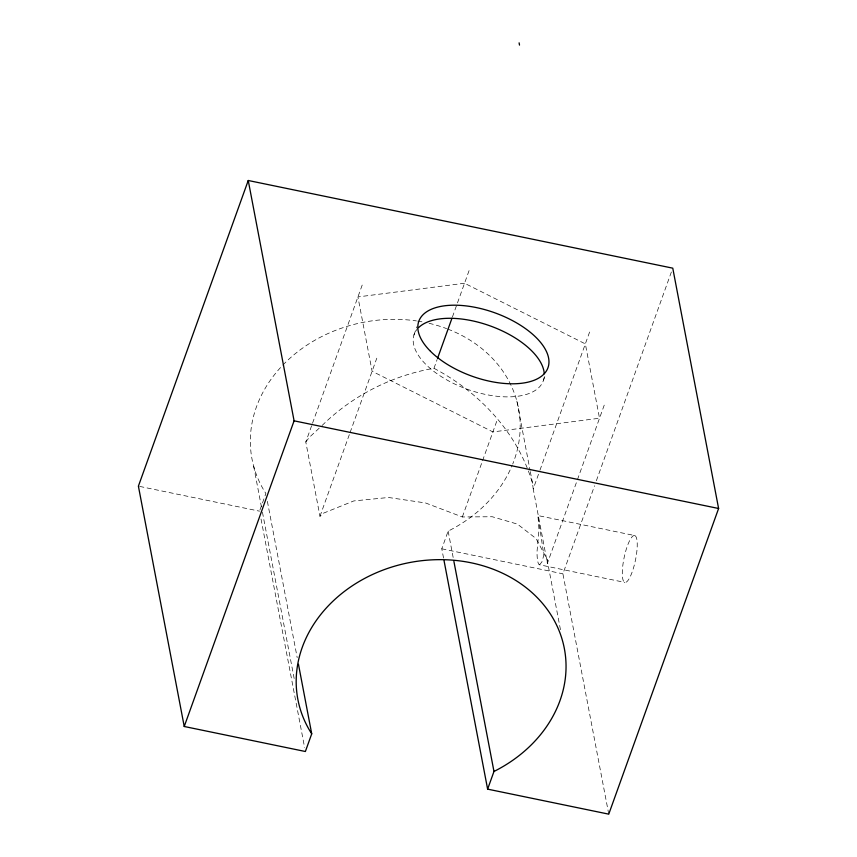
<?xml version="1.0" encoding="UTF-8"?>
<svg xmlns="http://www.w3.org/2000/svg" width="857" height="857" viewBox="0 0 857 857"><rect width="100%" height="100%" fill="white"/><g stroke="black" fill="none" stroke-linecap="round" stroke-linejoin="round"><path stroke-width="0.64" stroke-dasharray="4.29 3.21" d="M634.641 535.539A23.942 5.806 -78.3 0 0 622.428 569.53A23.942 5.806 -78.3 0 0 632.22 571.844A23.942 5.806 -78.3 0 0 634.641 535.539L537.96 515.571L538.989 529.669L537.007 551.897A23.771 4.189 -84.9 0 0 539.46 564.774L624.882 582.406M259.95 509.99L265.874 493.493A135.642 113.499 -10.8 0 1 281.953 366.035M560.457 629.691L547.002 559.128L536.075 538.56L517.403 524.098L492.25 516.739L462.341 516.964L425.543 502.963L388.532 497.488L353.823 500.927L323.785 513.043L319.972 516.3L305.799 441.966L312.087 424.461M312.537 423.208L362.629 283.849M319.972 516.3L349.635 433.781M350.085 432.528L376.801 358.183M413.931 335.023L416.92 326.699M322.103 425.49C352.431 395.645 392.056 375.505 433.974 368.296L437.124 359.533M452.41 317.015L469.24 270.159M443.53 557.993L441.784 548.801L448.136 531.126A135.642 113.499 -10.8 0 0 512.282 465.083M462.341 516.964L482.116 461.934M482.566 460.68L497.606 418.827M543.52 380.133L544.806 376.566M604.228 405.147L547.398 563.263L533.215 488.929L539.514 471.425M539.964 470.172L590.044 330.813M608.759 814.15L562.91 573.815L594.554 485.769M596.365 480.734L671.856 270.673M305.799 441.966L309.345 437.327L321.118 426.4M539.46 564.763L541.838 562.074L543.852 555.154L537.96 515.571M139.691 486.422L259.521 511.168M441.784 548.801L562.91 573.815M433.974 368.296C479.834 392.56 517.853 432.989 532.561 483.423L533.215 488.929M516.857 401.108L530.065 470.354M530.312 471.661L532.561 483.423M448.136 531.126L453.396 558.71M267.384 501.377L297.197 657.651M253.672 466.229L261.439 506.937M262.446 512.197L294.508 680.297M261.031 519.042L304.621 747.561M547.002 559.128L547.398 563.263M447.836 329.088A135.642 113.499 -10.8 0 1 512.775 463.883M282.874 365.071A135.642 113.499 -10.8 0 1 416.438 320.914M417.713 321.107A135.642 113.499 -10.8 0 1 422.747 321.964M429.078 323.303A135.642 113.499 -10.8 0 1 446.626 328.627M544.088 377.68A68.624 33.68 19.8 0 1 462.641 387.493A68.624 33.68 19.8 0 1 418.741 327.47M464.548 283.249L357.926 296.929L372.099 371.263L492.904 431.917L599.525 418.227L585.342 343.893L464.548 283.249"/><path stroke-width="1.29" d="M248.241 180.495L138.395 486.155L184.234 726.49L305.371 751.503L311.723 733.828A135.642 113.499 -10.8 0 1 368.253 576.547A135.642 113.499 -10.8 0 1 550.505 614.18A135.642 113.499 -10.8 0 1 493.975 771.461L487.622 789.136L608.759 814.15L718.605 508.49L672.766 268.166L248.241 180.495L294.09 420.83L184.234 726.49M437.573 358.29L451.96 318.268M294.09 420.83L718.605 508.49M453.889 561.335L493.975 771.461M444.033 560.617L487.622 789.136M298.45 664.218L311.723 733.828M519.117 42.85L519.503 45.1M418.741 327.47A68.624 33.68 19.8 0 1 491.2 326.281A68.624 33.68 19.8 0 1 544.259 373.748M430.482 351.295A68.624 33.68 19.8 0 0 543.402 374.605A68.624 33.68 19.8 0 0 476.385 307.588A68.624 33.68 19.8 0 0 430.482 351.295"/></g></svg>
